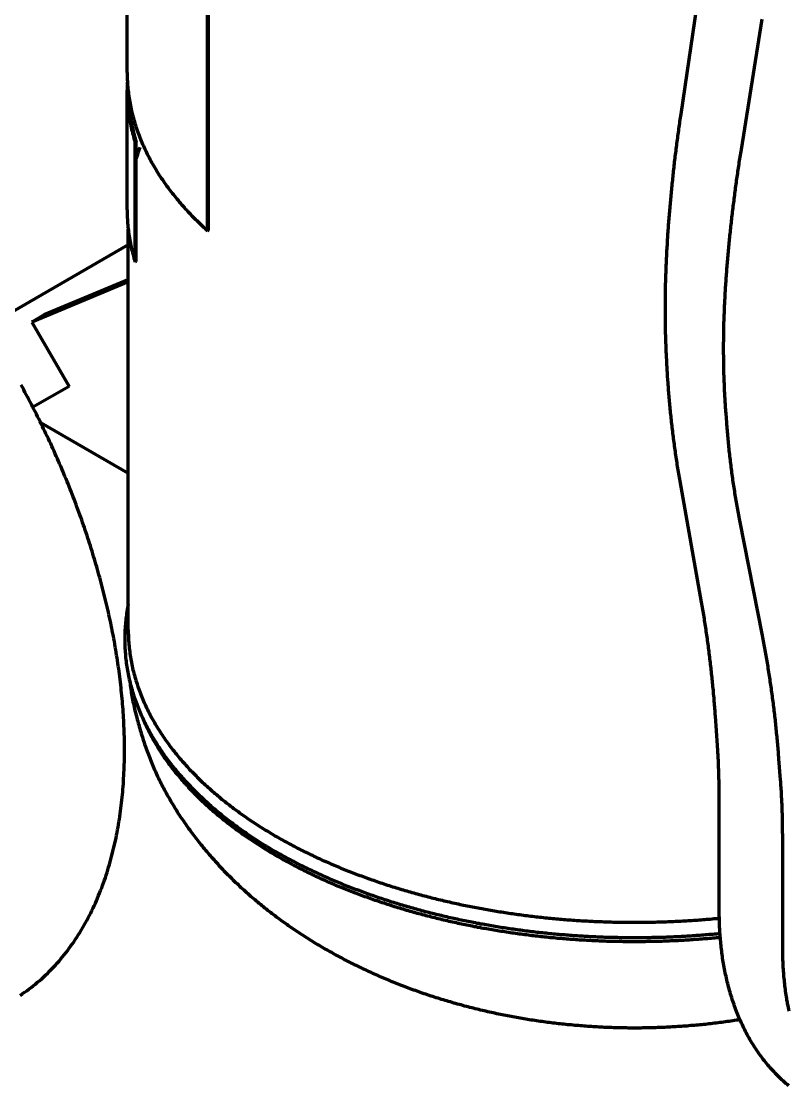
# Model space of a CAD drawing. Header units: millimetres. Extents: x 0 to 2208, y 0 to 420.
# Drawn here: x 179.61 to 190.08, y 50.94 to 65.46 of the extents above; entities that cross this region are included whole.
import ezdxf

# ---------------------------------------------------------------- set-up
doc = ezdxf.new("R2010")
doc.units = ezdxf.units.MM
doc.layers.add('01-VISIBLE', color=7, linetype='CONTINUOUS', lineweight=70)

msp = doc.modelspace()

# ---------------------------------------------------------------- linework, layer by layer
at = {"layer": '01-VISIBLE'}
for p, q in [((181.053, 64.767), (181.053, 73.357)), ((182.152, 62.605), (182.152, 68.829)), ((182.165, 62.61), (182.165, 68.821)), ((188.613, 64.198), (188.89, 66.081)), ((189.436, 63.713), (189.72, 65.492)), ((181.053, 62.889), (181.053, 64.522)), ((181.177, 63.818), (181.162, 63.816)), ((181.162, 62.183), (181.162, 63.816)), ((181.177, 62.185), (181.177, 63.818)), ((181.068, 57.162), (181.068, 62.626)), ((182.165, 62.61), (182.152, 62.605)), ((188.43, 62.485), (188.43, 62.487)), ((181.068, 62.414), (179.133, 61.297)), ((181.177, 62.185), (181.162, 62.183)), ((181.068, 61.909), (179.753, 61.36)), ((181.068, 61.936), (179.921, 61.457)), ((189.227, 61.913), (189.227, 61.914)), ((179.921, 61.457), (179.753, 61.36)), ((179.753, 61.36), (180.26, 60.481)), ((188.437, 60.528), (188.43, 60.624)), ((180.26, 60.481), (179.768, 60.197)), ((179.872, 59.991), (181.068, 59.3)), ((189.237, 59.984), (189.227, 60.116)), ((188.893, 57.539), (188.6, 59.19)), ((189.724, 57.083), (189.416, 58.652)), ((189.11, 55.584), (189.082, 55.983)), ((189.971, 55.113), (189.949, 55.4)), ((189.135, 53.329), (189.135, 54.855)), ((190.001, 52.829), (190.001, 54.318))]:
    msp.add_line(p, q, dxfattribs=at)
for points in [[(181.053, 64.767), (181.053, 64.742), (181.054, 64.716), (181.055, 64.691), (181.056, 64.666), (181.057, 64.641), (181.058, 64.615), (181.06, 64.59), (181.062, 64.565), (181.064, 64.54), (181.067, 64.515), (181.07, 64.49), (181.073, 64.465), (181.077, 64.44), (181.08, 64.415), (181.084, 64.39), (181.088, 64.365), (181.093, 64.34), (181.098, 64.315), (181.103, 64.291), (181.108, 64.266), (181.113, 64.241), (181.119, 64.217), (181.125, 64.192), (181.131, 64.168), (181.138, 64.143), (181.145, 64.119), (181.152, 64.095), (181.159, 64.071), (181.167, 64.047), (181.174, 64.023), (181.182, 63.999), (181.19, 63.975), (181.199, 63.951), (181.208, 63.927), (181.217, 63.904), (181.226, 63.88), (181.235, 63.857), (181.245, 63.833), (181.254, 63.81), (181.264, 63.787), (181.275, 63.764), (181.285, 63.741), (181.296, 63.718), (181.307, 63.695), (181.318, 63.673), (181.329, 63.65), (181.34, 63.628), (181.352, 63.605), (181.364, 63.583), (181.376, 63.561), (181.388, 63.539), (181.4, 63.517), (181.413, 63.495), (181.426, 63.473), (181.439, 63.451), (181.452, 63.43), (181.465, 63.408), (181.479, 63.387), (181.492, 63.366), (181.506, 63.345), (181.52, 63.324), (181.534, 63.303), (181.548, 63.282), (181.563, 63.261), (181.578, 63.241), (181.592, 63.22), (181.607, 63.2), (181.622, 63.179), (181.637, 63.159), (181.653, 63.139), (181.668, 63.119), (181.684, 63.1), (181.7, 63.08), (181.716, 63.06), (181.732, 63.041), (181.748, 63.021), (181.764, 63.002), (181.781, 62.983), (181.797, 62.964), (181.814, 62.945), (181.831, 62.926), (181.847, 62.907), (181.865, 62.889), (181.882, 62.87), (181.899, 62.852), (181.916, 62.834), (181.934, 62.815), (181.951, 62.797), (181.969, 62.779), (181.987, 62.761), (182.005, 62.744), (182.023, 62.726), (182.041, 62.709), (182.059, 62.691), (182.078, 62.674), (182.096, 62.656), (182.115, 62.639), (182.133, 62.622), (182.152, 62.605)], [(181.057, 64.644), (181.056, 64.624), (181.055, 64.604), (181.054, 64.583), (181.054, 64.563), (181.053, 64.542), (181.053, 64.522)], [(181.053, 64.522), (181.053, 64.496), (181.054, 64.471), (181.055, 64.445), (181.056, 64.42), (181.057, 64.394), (181.058, 64.368), (181.06, 64.343), (181.062, 64.317), (181.065, 64.292), (181.067, 64.266), (181.07, 64.241), (181.074, 64.216), (181.077, 64.19), (181.081, 64.165), (181.085, 64.14), (181.089, 64.115), (181.094, 64.089), (181.099, 64.064), (181.104, 64.039), (181.109, 64.014), (181.115, 63.989), (181.121, 63.964), (181.127, 63.939), (181.134, 63.915), (181.14, 63.89), (181.147, 63.865), (181.154, 63.841), (181.162, 63.816)], [(181.068, 64.503), (181.069, 64.477), (181.069, 64.452), (181.07, 64.426), (181.072, 64.4), (181.073, 64.374), (181.075, 64.349), (181.077, 64.323), (181.079, 64.297), (181.082, 64.272), (181.085, 64.246), (181.088, 64.22), (181.092, 64.195), (181.095, 64.169), (181.099, 64.144), (181.104, 64.118), (181.108, 64.093), (181.113, 64.068), (181.118, 64.042), (181.124, 64.017), (181.129, 63.992), (181.135, 63.967), (181.142, 63.942), (181.148, 63.917), (181.155, 63.892), (181.162, 63.867), (181.169, 63.843), (181.177, 63.818)], [(188.43, 62.487), (188.432, 62.512), (188.434, 62.538), (188.435, 62.563), (188.437, 62.588), (188.439, 62.613), (188.441, 62.639), (188.442, 62.664), (188.444, 62.689), (188.446, 62.714), (188.448, 62.74), (188.45, 62.765), (188.452, 62.79), (188.454, 62.815), (188.456, 62.841), (188.458, 62.866), (188.46, 62.891), (188.463, 62.916), (188.465, 62.941), (188.467, 62.967), (188.469, 62.992), (188.472, 63.017), (188.474, 63.042), (188.476, 63.067), (188.479, 63.093), (188.481, 63.118), (188.483, 63.143), (188.486, 63.168), (188.488, 63.193), (188.491, 63.219), (188.493, 63.244), (188.496, 63.269), (188.499, 63.294), (188.501, 63.319), (188.504, 63.345), (188.507, 63.37), (188.509, 63.395), (188.512, 63.42), (188.515, 63.445), (188.518, 63.47), (188.521, 63.495), (188.524, 63.521), (188.526, 63.546), (188.529, 63.571), (188.532, 63.596), (188.535, 63.621), (188.538, 63.646), (188.541, 63.671), (188.545, 63.696), (188.548, 63.722), (188.551, 63.747), (188.554, 63.772), (188.557, 63.797), (188.561, 63.822), (188.564, 63.847), (188.567, 63.872), (188.57, 63.897), (188.574, 63.922), (188.577, 63.947), (188.581, 63.973), (188.584, 63.998), (188.588, 64.023), (188.591, 64.048), (188.595, 64.073), (188.598, 64.098), (188.602, 64.123), (188.605, 64.148), (188.609, 64.173), (188.613, 64.198)], [(181.228, 63.743), (181.219, 63.718), (181.21, 63.693), (181.201, 63.668), (181.193, 63.643), (181.185, 63.618), (181.177, 63.593)], [(189.227, 61.914), (189.229, 61.939), (189.231, 61.965), (189.232, 61.99), (189.234, 62.015), (189.236, 62.04), (189.238, 62.065), (189.24, 62.09), (189.242, 62.115), (189.244, 62.14), (189.246, 62.165), (189.248, 62.19), (189.25, 62.215), (189.253, 62.24), (189.255, 62.265), (189.257, 62.29), (189.259, 62.315), (189.262, 62.341), (189.264, 62.366), (189.266, 62.391), (189.269, 62.416), (189.271, 62.441), (189.274, 62.466), (189.276, 62.491), (189.279, 62.516), (189.281, 62.541), (189.284, 62.566), (189.286, 62.591), (189.289, 62.616), (189.292, 62.641), (189.294, 62.666), (189.297, 62.691), (189.3, 62.716), (189.303, 62.741), (189.306, 62.766), (189.308, 62.791), (189.311, 62.816), (189.314, 62.841), (189.317, 62.866), (189.32, 62.891), (189.323, 62.916), (189.326, 62.941), (189.329, 62.966), (189.332, 62.991), (189.336, 63.016), (189.339, 63.041), (189.342, 63.065), (189.345, 63.09), (189.348, 63.115), (189.352, 63.14), (189.355, 63.165), (189.358, 63.19), (189.362, 63.215), (189.365, 63.24), (189.369, 63.265), (189.372, 63.29), (189.376, 63.315), (189.379, 63.34), (189.383, 63.365), (189.386, 63.389), (189.39, 63.414), (189.394, 63.439), (189.397, 63.464), (189.401, 63.489), (189.405, 63.514), (189.408, 63.539), (189.412, 63.564), (189.416, 63.588), (189.42, 63.613), (189.424, 63.638), (189.428, 63.663), (189.432, 63.688), (189.436, 63.713)], [(181.053, 62.889), (181.053, 62.863), (181.054, 62.838), (181.055, 62.812), (181.056, 62.787), (181.057, 62.761), (181.058, 62.735), (181.06, 62.71), (181.062, 62.684), (181.065, 62.659), (181.067, 62.633), (181.07, 62.608), (181.074, 62.583), (181.077, 62.557), (181.081, 62.532), (181.085, 62.507), (181.089, 62.482), (181.094, 62.456), (181.099, 62.431), (181.104, 62.406), (181.109, 62.381), (181.115, 62.356), (181.121, 62.331), (181.127, 62.307), (181.134, 62.282), (181.14, 62.257), (181.147, 62.232), (181.154, 62.208), (181.162, 62.183)], [(188.43, 60.624), (188.429, 60.649), (188.427, 60.674), (188.425, 60.699), (188.424, 60.725), (188.422, 60.75), (188.421, 60.775), (188.419, 60.8), (188.418, 60.825), (188.417, 60.85), (188.415, 60.875), (188.414, 60.901), (188.413, 60.926), (188.412, 60.951), (188.411, 60.976), (188.41, 61.001), (188.409, 61.026), (188.408, 61.051), (188.407, 61.077), (188.406, 61.102), (188.405, 61.127), (188.405, 61.152), (188.404, 61.177), (188.403, 61.202), (188.403, 61.228), (188.402, 61.253), (188.402, 61.278), (188.401, 61.303), (188.401, 61.328), (188.401, 61.353), (188.4, 61.379), (188.4, 61.404), (188.4, 61.429), (188.4, 61.454), (188.399, 61.479), (188.399, 61.504), (188.399, 61.53), (188.399, 61.555), (188.399, 61.58), (188.399, 61.605), (188.4, 61.63), (188.4, 61.655), (188.4, 61.681), (188.4, 61.706), (188.401, 61.731), (188.401, 61.756), (188.401, 61.781), (188.402, 61.806), (188.402, 61.832), (188.403, 61.857), (188.403, 61.882), (188.404, 61.907), (188.405, 61.932), (188.405, 61.957), (188.406, 61.983), (188.407, 62.008), (188.408, 62.033), (188.409, 62.058), (188.41, 62.083), (188.411, 62.108), (188.412, 62.134), (188.413, 62.159), (188.414, 62.184), (188.415, 62.209), (188.416, 62.234), (188.417, 62.259), (188.419, 62.284), (188.42, 62.31), (188.421, 62.335), (188.423, 62.36), (188.424, 62.385), (188.426, 62.41), (188.427, 62.435), (188.429, 62.46), (188.43, 62.485)], [(189.227, 60.116), (189.225, 60.141), (189.223, 60.166), (189.222, 60.191), (189.22, 60.217), (189.218, 60.242), (189.217, 60.267), (189.215, 60.292), (189.214, 60.318), (189.212, 60.343), (189.211, 60.368), (189.209, 60.394), (189.208, 60.419), (189.207, 60.444), (189.206, 60.47), (189.205, 60.495), (189.204, 60.52), (189.203, 60.545), (189.202, 60.571), (189.201, 60.596), (189.2, 60.621), (189.199, 60.647), (189.199, 60.672), (189.198, 60.697), (189.197, 60.723), (189.197, 60.748), (189.196, 60.773), (189.196, 60.799), (189.195, 60.824), (189.195, 60.849), (189.195, 60.875), (189.195, 60.9), (189.194, 60.925), (189.194, 60.951), (189.194, 60.976), (189.194, 61.001), (189.194, 61.027), (189.194, 61.052), (189.194, 61.077), (189.195, 61.103), (189.195, 61.128), (189.195, 61.153), (189.196, 61.179), (189.196, 61.204), (189.196, 61.229), (189.197, 61.255), (189.197, 61.28), (189.198, 61.305), (189.199, 61.331), (189.199, 61.356), (189.2, 61.381), (189.201, 61.407), (189.202, 61.432), (189.203, 61.457), (189.204, 61.483), (189.205, 61.508), (189.206, 61.533), (189.207, 61.559), (189.208, 61.584), (189.209, 61.609), (189.21, 61.634), (189.211, 61.66), (189.213, 61.685), (189.214, 61.71), (189.216, 61.736), (189.217, 61.761), (189.219, 61.786), (189.22, 61.812), (189.222, 61.837), (189.223, 61.862), (189.225, 61.887), (189.227, 61.913)], [(179.592, 52.173), (179.623, 52.194), (179.653, 52.215), (179.684, 52.237), (179.714, 52.259), (179.744, 52.282), (179.773, 52.305), (179.802, 52.328), (179.831, 52.352), (179.86, 52.377), (179.888, 52.401), (179.915, 52.427), (179.943, 52.452), (179.97, 52.478), (179.996, 52.504), (180.023, 52.531), (180.048, 52.558), (180.074, 52.586), (180.099, 52.613), (180.124, 52.641), (180.148, 52.67), (180.172, 52.699), (180.196, 52.728), (180.219, 52.757), (180.242, 52.787), (180.264, 52.817), (180.286, 52.847), (180.308, 52.877), (180.329, 52.908), (180.35, 52.939), (180.371, 52.97), (180.391, 53.002), (180.411, 53.034), (180.43, 53.066), (180.449, 53.098), (180.468, 53.13), (180.486, 53.163), (180.504, 53.196), (180.522, 53.229), (180.539, 53.262), (180.556, 53.295), (180.573, 53.329), (180.589, 53.363), (180.604, 53.397), (180.62, 53.431), (180.635, 53.465), (180.65, 53.499), (180.664, 53.534), (180.678, 53.569), (180.692, 53.603), (180.706, 53.638), (180.719, 53.673), (180.731, 53.709), (180.744, 53.744), (180.756, 53.779), (180.768, 53.815), (180.779, 53.85), (180.791, 53.886), (180.801, 53.922), (180.812, 53.958), (180.822, 53.994), (180.832, 54.03), (180.842, 54.066), (180.851, 54.102), (180.86, 54.139), (180.869, 54.175), (180.878, 54.211), (180.886, 54.248), (180.894, 54.284), (180.902, 54.321), (180.909, 54.358), (180.916, 54.395), (180.923, 54.431), (180.93, 54.468), (180.936, 54.505), (180.942, 54.542), (180.948, 54.579), (180.954, 54.616), (180.959, 54.653), (180.964, 54.69), (180.969, 54.727), (180.973, 54.764), (180.978, 54.801), (180.982, 54.839), (180.986, 54.876), (180.989, 54.913), (180.993, 54.95), (180.996, 54.988), (180.999, 55.025), (181.002, 55.062), (181.004, 55.1), (181.006, 55.137), (181.008, 55.174), (181.01, 55.212), (181.012, 55.249), (181.013, 55.287), (181.015, 55.324), (181.016, 55.361), (181.016, 55.399), (181.017, 55.436), (181.017, 55.474), (181.018, 55.511), (181.018, 55.549), (181.017, 55.586), (181.017, 55.623), (181.016, 55.661), (181.016, 55.698), (181.015, 55.736), (181.013, 55.773), (181.012, 55.811), (181.01, 55.848), (181.009, 55.885), (181.007, 55.923), (181.005, 55.96), (181.003, 55.997), (181, 56.035), (180.997, 56.072), (180.995, 56.109), (180.992, 56.147), (180.989, 56.184), (180.985, 56.221), (180.982, 56.259), (180.978, 56.296), (180.974, 56.333), (180.97, 56.37), (180.966, 56.407), (180.962, 56.445), (180.957, 56.482), (180.953, 56.519), (180.948, 56.556), (180.943, 56.593), (180.938, 56.63), (180.933, 56.667), (180.927, 56.704), (180.922, 56.741), (180.916, 56.778), (180.91, 56.815), (180.904, 56.852), (180.898, 56.889), (180.892, 56.926), (180.885, 56.963), (180.879, 57), (180.872, 57.037), (180.865, 57.073), (180.858, 57.11), (180.851, 57.147), (180.844, 57.184), (180.836, 57.22), (180.829, 57.257), (180.821, 57.294), (180.813, 57.33), (180.805, 57.367), (180.797, 57.403), (180.789, 57.44), (180.78, 57.476), (180.772, 57.513), (180.763, 57.549), (180.754, 57.585), (180.745, 57.622), (180.736, 57.658), (180.727, 57.694), (180.718, 57.731), (180.708, 57.767), (180.699, 57.803), (180.689, 57.839), (180.679, 57.875), (180.669, 57.911), (180.659, 57.947), (180.649, 57.983), (180.639, 58.019), (180.628, 58.055), (180.618, 58.091), (180.607, 58.127), (180.596, 58.163), (180.585, 58.199), (180.574, 58.235), (180.563, 58.27), (180.552, 58.306), (180.54, 58.342), (180.529, 58.377), (180.517, 58.413), (180.506, 58.448), (180.494, 58.484), (180.482, 58.519), (180.47, 58.555), (180.457, 58.59), (180.445, 58.626), (180.433, 58.661), (180.42, 58.696), (180.408, 58.731), (180.395, 58.766), (180.382, 58.802), (180.369, 58.837), (180.356, 58.872), (180.343, 58.907), (180.329, 58.942), (180.316, 58.977), (180.302, 59.012), (180.289, 59.047), (180.275, 59.081), (180.261, 59.116), (180.247, 59.151), (180.233, 59.186), (180.219, 59.22), (180.205, 59.255), (180.19, 59.289), (180.176, 59.324), (180.161, 59.358), (180.147, 59.393), (180.132, 59.427), (180.117, 59.461), (180.102, 59.496), (180.087, 59.53), (180.072, 59.564), (180.056, 59.598), (180.041, 59.633), (180.026, 59.667), (180.01, 59.701), (179.994, 59.735), (179.978, 59.768), (179.962, 59.802), (179.946, 59.836), (179.93, 59.87), (179.914, 59.904), (179.898, 59.937), (179.881, 59.971), (179.865, 60.005), (179.848, 60.038), (179.832, 60.072), (179.815, 60.105), (179.798, 60.139), (179.781, 60.172), (179.764, 60.205), (179.747, 60.238), (179.73, 60.272), (179.712, 60.305), (179.695, 60.338), (179.677, 60.371), (179.659, 60.404), (179.642, 60.437), (179.624, 60.47), (179.606, 60.503)], [(188.6, 59.19), (188.595, 59.215), (188.591, 59.24), (188.587, 59.265), (188.583, 59.29), (188.578, 59.315), (188.574, 59.34), (188.57, 59.366), (188.566, 59.391), (188.562, 59.416), (188.558, 59.441), (188.554, 59.466), (188.55, 59.491), (188.547, 59.516), (188.543, 59.542), (188.539, 59.567), (188.536, 59.592), (188.532, 59.617), (188.528, 59.642), (188.525, 59.668), (188.522, 59.693), (188.518, 59.718), (188.515, 59.743), (188.512, 59.769), (188.508, 59.794), (188.505, 59.819), (188.502, 59.844), (188.499, 59.87), (188.496, 59.895), (188.493, 59.92), (188.49, 59.945), (188.487, 59.971), (188.485, 59.996), (188.482, 60.021), (188.479, 60.047), (188.477, 60.072), (188.474, 60.097), (188.471, 60.123), (188.469, 60.148), (188.466, 60.173), (188.464, 60.199), (188.462, 60.224), (188.459, 60.249), (188.457, 60.275), (188.455, 60.3), (188.453, 60.325), (188.451, 60.351), (188.448, 60.376), (188.446, 60.401), (188.444, 60.427), (188.443, 60.452), (188.441, 60.478), (188.439, 60.503), (188.437, 60.528)], [(189.416, 58.652), (189.411, 58.677), (189.406, 58.702), (189.401, 58.727), (189.397, 58.752), (189.392, 58.777), (189.387, 58.802), (189.383, 58.827), (189.378, 58.852), (189.374, 58.877), (189.37, 58.902), (189.366, 58.927), (189.361, 58.952), (189.357, 58.977), (189.353, 59.002), (189.349, 59.027), (189.345, 59.052), (189.341, 59.077), (189.337, 59.102), (189.333, 59.127), (189.33, 59.152), (189.326, 59.177), (189.322, 59.203), (189.319, 59.228), (189.315, 59.253), (189.312, 59.278), (189.308, 59.303), (189.305, 59.328), (189.302, 59.353), (189.299, 59.379), (189.295, 59.404), (189.292, 59.429), (189.289, 59.454), (189.286, 59.479), (189.283, 59.505), (189.28, 59.53), (189.277, 59.555), (189.275, 59.58), (189.272, 59.605), (189.269, 59.631), (189.267, 59.656), (189.264, 59.681), (189.261, 59.706), (189.259, 59.732), (189.257, 59.757), (189.254, 59.782), (189.252, 59.807), (189.25, 59.833), (189.247, 59.858), (189.245, 59.883), (189.243, 59.909), (189.241, 59.934), (189.239, 59.959), (189.237, 59.984)], [(189.082, 55.983), (189.08, 56.008), (189.079, 56.033), (189.077, 56.059), (189.075, 56.084), (189.073, 56.109), (189.071, 56.134), (189.069, 56.16), (189.067, 56.185), (189.065, 56.21), (189.063, 56.235), (189.06, 56.26), (189.058, 56.286), (189.056, 56.311), (189.054, 56.336), (189.051, 56.361), (189.049, 56.386), (189.047, 56.412), (189.044, 56.437), (189.042, 56.462), (189.039, 56.487), (189.036, 56.512), (189.034, 56.537), (189.031, 56.563), (189.028, 56.588), (189.026, 56.613), (189.023, 56.638), (189.02, 56.663), (189.017, 56.688), (189.014, 56.713), (189.011, 56.739), (189.008, 56.764), (189.005, 56.789), (189.002, 56.814), (188.999, 56.839), (188.996, 56.864), (188.993, 56.889), (188.989, 56.914), (188.986, 56.939), (188.983, 56.964), (188.979, 56.99), (188.976, 57.015), (188.972, 57.04), (188.969, 57.065), (188.965, 57.09), (188.962, 57.115), (188.958, 57.14), (188.954, 57.165), (188.95, 57.19), (188.947, 57.215), (188.943, 57.24), (188.939, 57.265), (188.935, 57.29), (188.931, 57.315), (188.927, 57.34), (188.923, 57.365), (188.919, 57.39), (188.915, 57.415), (188.91, 57.44), (188.906, 57.465), (188.902, 57.49), (188.897, 57.514), (188.893, 57.539)], [(181.068, 57.511), (181.063, 57.486), (181.059, 57.461), (181.054, 57.436), (181.05, 57.411), (181.046, 57.385), (181.043, 57.36), (181.04, 57.335), (181.036, 57.31), (181.034, 57.285), (181.031, 57.259), (181.029, 57.234), (181.027, 57.209), (181.025, 57.183), (181.024, 57.158), (181.022, 57.133), (181.022, 57.107), (181.021, 57.082), (181.02, 57.056), (181.02, 57.031)], [(181.068, 57.162), (181.068, 57.137), (181.069, 57.111), (181.07, 57.086), (181.07, 57.061), (181.072, 57.036), (181.073, 57.011), (181.075, 56.986), (181.077, 56.961), (181.079, 56.936), (181.082, 56.911), (181.085, 56.886), (181.088, 56.861), (181.091, 56.837), (181.095, 56.812), (181.099, 56.787), (181.103, 56.762), (181.107, 56.738), (181.112, 56.713), (181.117, 56.688), (181.122, 56.664), (181.128, 56.639), (181.133, 56.615), (181.139, 56.591), (181.146, 56.566), (181.152, 56.542), (181.159, 56.518), (181.166, 56.494), (181.173, 56.47), (181.18, 56.446), (181.188, 56.422), (181.196, 56.398), (181.204, 56.374), (181.213, 56.351), (181.221, 56.327), (181.23, 56.304), (181.239, 56.28), (181.248, 56.257), (181.258, 56.234), (181.267, 56.211), (181.277, 56.188), (181.287, 56.165), (181.298, 56.142), (181.308, 56.119), (181.319, 56.096), (181.33, 56.074), (181.341, 56.051), (181.353, 56.029), (181.364, 56.007), (181.376, 55.984), (181.388, 55.962), (181.4, 55.94), (181.412, 55.919), (181.425, 55.897), (181.437, 55.875), (181.45, 55.854), (181.463, 55.832), (181.476, 55.811), (181.49, 55.79), (181.503, 55.768), (181.517, 55.747), (181.531, 55.726), (181.545, 55.706), (181.559, 55.685), (181.573, 55.664), (181.588, 55.644), (181.602, 55.623), (181.617, 55.603), (181.632, 55.583), (181.647, 55.563), (181.662, 55.543), (181.678, 55.523), (181.693, 55.504), (181.709, 55.484), (181.725, 55.464), (181.74, 55.445), (181.756, 55.426), (181.773, 55.406), (181.789, 55.387), (181.805, 55.368), (181.822, 55.35), (181.839, 55.331), (181.855, 55.312), (181.872, 55.294), (181.889, 55.275), (181.906, 55.257), (181.924, 55.239), (181.941, 55.221), (181.958, 55.203), (181.976, 55.185), (181.994, 55.167), (182.011, 55.149), (182.029, 55.132), (182.047, 55.114), (182.065, 55.097), (182.084, 55.079), (182.102, 55.062), (182.12, 55.045), (182.139, 55.028), (182.157, 55.011), (182.176, 54.995), (182.195, 54.978), (182.214, 54.961), (182.233, 54.945), (182.252, 54.929), (182.271, 54.912), (182.29, 54.896), (182.309, 54.88), (182.329, 54.864), (182.348, 54.848), (182.367, 54.833), (182.387, 54.817), (182.407, 54.801), (182.426, 54.786), (182.446, 54.771), (182.466, 54.755), (182.486, 54.74), (182.506, 54.725), (182.526, 54.71), (182.547, 54.695), (182.567, 54.68), (182.587, 54.666), (182.607, 54.651), (182.628, 54.636), (182.648, 54.622), (182.669, 54.608), (182.69, 54.593), (182.71, 54.579), (182.731, 54.565), (182.752, 54.551), (182.773, 54.537), (182.794, 54.524), (182.815, 54.51), (182.836, 54.496), (182.857, 54.483), (182.878, 54.469), (182.899, 54.456), (182.921, 54.443), (182.942, 54.429), (182.963, 54.416), (182.985, 54.403), (183.006, 54.39), (183.028, 54.378), (183.05, 54.365), (183.071, 54.352), (183.093, 54.34)], [(189.949, 55.4), (189.947, 55.425), (189.945, 55.451), (189.943, 55.476), (189.941, 55.501), (189.939, 55.526), (189.937, 55.552), (189.935, 55.577), (189.933, 55.602), (189.93, 55.627), (189.928, 55.653), (189.926, 55.678), (189.923, 55.703), (189.921, 55.728), (189.918, 55.754), (189.916, 55.779), (189.913, 55.804), (189.911, 55.829), (189.908, 55.855), (189.905, 55.88), (189.903, 55.905), (189.9, 55.93), (189.897, 55.955), (189.894, 55.981), (189.891, 56.006), (189.888, 56.031), (189.885, 56.056), (189.882, 56.081), (189.879, 56.106), (189.876, 56.132), (189.873, 56.157), (189.87, 56.182), (189.866, 56.207), (189.863, 56.232), (189.86, 56.257), (189.856, 56.282), (189.853, 56.308), (189.849, 56.333), (189.846, 56.358), (189.842, 56.383), (189.839, 56.408), (189.835, 56.433), (189.831, 56.458), (189.828, 56.483), (189.824, 56.508), (189.82, 56.533), (189.816, 56.558), (189.812, 56.584), (189.808, 56.609), (189.804, 56.634), (189.8, 56.659), (189.796, 56.684), (189.792, 56.709), (189.788, 56.734), (189.784, 56.759), (189.779, 56.784), (189.775, 56.809), (189.77, 56.834), (189.766, 56.859), (189.762, 56.884), (189.757, 56.909), (189.752, 56.933), (189.748, 56.958), (189.743, 56.983), (189.738, 57.008), (189.734, 57.033), (189.729, 57.058), (189.724, 57.083)], [(181.02, 57.031), (181.02, 57.006), (181.021, 56.981), (181.021, 56.956), (181.022, 56.931), (181.024, 56.906), (181.025, 56.881), (181.027, 56.856), (181.029, 56.831), (181.031, 56.806), (181.033, 56.781), (181.036, 56.756), (181.039, 56.731), (181.042, 56.707), (181.046, 56.682), (181.049, 56.657), (181.053, 56.632), (181.058, 56.608), (181.062, 56.583), (181.067, 56.558), (181.072, 56.534), (181.077, 56.509), (181.083, 56.485), (181.088, 56.461), (181.094, 56.436), (181.1, 56.412), (181.107, 56.388), (181.114, 56.364), (181.12, 56.34), (181.128, 56.316), (181.135, 56.292), (181.142, 56.268), (181.15, 56.244), (181.158, 56.221), (181.167, 56.197), (181.175, 56.173), (181.184, 56.15), (181.193, 56.126), (181.202, 56.103), (181.211, 56.08), (181.221, 56.057), (181.23, 56.034), (181.24, 56.011), (181.251, 55.988), (181.261, 55.965), (181.271, 55.942), (181.282, 55.92), (181.293, 55.897), (181.304, 55.875), (181.316, 55.853), (181.327, 55.83), (181.339, 55.808), (181.351, 55.786), (181.363, 55.764), (181.375, 55.742), (181.387, 55.721), (181.4, 55.699), (181.413, 55.678), (181.426, 55.656), (181.439, 55.635), (181.452, 55.614), (181.465, 55.592), (181.479, 55.571), (181.493, 55.551), (181.507, 55.53), (181.521, 55.509), (181.535, 55.488), (181.549, 55.468), (181.564, 55.448), (181.579, 55.427), (181.593, 55.407), (181.608, 55.387), (181.623, 55.367), (181.639, 55.347), (181.654, 55.327), (181.669, 55.308), (181.685, 55.288), (181.701, 55.269), (181.717, 55.249), (181.733, 55.23), (181.749, 55.211), (181.765, 55.192), (181.782, 55.173), (181.798, 55.154), (181.815, 55.136), (181.831, 55.117), (181.848, 55.098), (181.865, 55.08), (181.882, 55.062), (181.9, 55.044), (181.917, 55.026), (181.934, 55.008), (181.952, 54.99), (181.969, 54.972), (181.987, 54.954), (182.005, 54.937), (182.023, 54.919), (182.041, 54.902), (182.059, 54.885), (182.077, 54.867), (182.096, 54.85), (182.114, 54.833), (182.132, 54.817), (182.151, 54.8), (182.17, 54.783), (182.189, 54.767), (182.207, 54.75), (182.226, 54.734), (182.245, 54.718), (182.264, 54.701), (182.284, 54.685), (182.303, 54.669), (182.322, 54.653), (182.342, 54.638), (182.361, 54.622), (182.381, 54.606), (182.4, 54.591), (182.42, 54.576), (182.44, 54.56), (182.46, 54.545), (182.48, 54.53), (182.5, 54.515), (182.52, 54.5), (182.54, 54.485), (182.56, 54.47), (182.581, 54.456), (182.601, 54.441), (182.621, 54.427), (182.642, 54.412), (182.662, 54.398), (182.683, 54.384), (182.704, 54.37), (182.724, 54.356), (182.745, 54.342), (182.766, 54.328), (182.787, 54.314), (182.808, 54.301), (182.829, 54.287), (182.85, 54.273), (182.871, 54.26), (182.892, 54.247), (182.914, 54.234), (182.935, 54.22), (182.956, 54.207), (182.978, 54.194), (182.999, 54.181), (183.021, 54.169), (183.042, 54.156), (183.064, 54.143), (183.086, 54.131)], [(181.09, 56.453), (181.093, 56.428), (181.096, 56.403), (181.099, 56.378), (181.103, 56.353), (181.107, 56.328), (181.11, 56.304), (181.115, 56.279), (181.119, 56.254), (181.123, 56.23), (181.128, 56.205), (181.133, 56.18), (181.138, 56.156), (181.143, 56.131), (181.149, 56.107), (181.154, 56.083), (181.16, 56.058), (181.166, 56.034), (181.172, 56.01), (181.179, 55.985), (181.185, 55.961), (181.191, 55.937), (181.198, 55.913), (181.205, 55.888), (181.211, 55.864), (181.218, 55.84), (181.225, 55.816), (181.232, 55.792), (181.239, 55.768), (181.246, 55.744), (181.254, 55.72), (181.261, 55.696), (181.269, 55.672), (181.277, 55.648), (181.284, 55.625), (181.292, 55.601), (181.301, 55.577), (181.309, 55.554), (181.317, 55.53), (181.326, 55.506), (181.334, 55.483), (181.343, 55.459), (181.352, 55.436), (181.361, 55.413), (181.37, 55.389), (181.38, 55.366), (181.389, 55.343), (181.399, 55.32), (181.409, 55.297), (181.419, 55.274), (181.429, 55.251), (181.439, 55.228), (181.449, 55.205), (181.46, 55.182), (181.47, 55.16), (181.481, 55.137), (181.492, 55.114), (181.503, 55.092), (181.514, 55.07), (181.526, 55.047), (181.537, 55.025), (181.549, 55.003), (181.56, 54.981), (181.572, 54.959), (181.584, 54.937), (181.596, 54.915), (181.609, 54.893), (181.621, 54.871), (181.634, 54.849), (181.646, 54.828), (181.659, 54.806), (181.672, 54.785), (181.685, 54.763), (181.698, 54.742), (181.711, 54.721), (181.725, 54.699), (181.738, 54.678), (181.752, 54.657), (181.765, 54.636), (181.779, 54.615), (181.793, 54.594), (181.807, 54.574), (181.821, 54.553), (181.835, 54.532), (181.85, 54.512), (181.864, 54.491), (181.879, 54.471), (181.893, 54.45), (181.908, 54.43), (181.923, 54.41), (181.938, 54.39), (181.953, 54.37), (181.968, 54.35), (181.983, 54.33), (181.998, 54.31), (182.014, 54.29), (182.029, 54.271), (182.045, 54.251), (182.06, 54.231), (182.076, 54.212), (182.092, 54.192), (182.108, 54.173), (182.124, 54.154), (182.14, 54.135), (182.156, 54.116), (182.173, 54.097), (182.189, 54.078), (182.205, 54.059), (182.222, 54.04), (182.239, 54.021), (182.255, 54.003), (182.272, 53.984), (182.289, 53.966), (182.306, 53.947), (182.323, 53.929), (182.34, 53.911), (182.358, 53.892), (182.375, 53.874), (182.392, 53.856), (182.41, 53.838), (182.427, 53.82), (182.445, 53.803), (182.463, 53.785), (182.481, 53.767), (182.498, 53.75), (182.516, 53.732), (182.534, 53.715), (182.553, 53.698), (182.571, 53.68), (182.589, 53.663), (182.607, 53.646), (182.626, 53.629), (182.644, 53.612), (182.663, 53.596), (182.682, 53.579), (182.7, 53.562), (182.719, 53.546), (182.738, 53.529), (182.757, 53.513), (182.776, 53.496), (182.795, 53.48), (182.814, 53.464), (182.833, 53.448), (182.853, 53.432), (182.872, 53.416), (182.891, 53.4), (182.911, 53.384), (182.93, 53.368), (182.95, 53.353), (182.97, 53.337), (182.989, 53.322), (183.009, 53.307), (183.029, 53.291), (183.049, 53.276), (183.069, 53.261), (183.089, 53.246), (183.109, 53.231), (183.129, 53.216), (183.149, 53.201), (183.169, 53.186), (183.19, 53.172), (183.21, 53.157), (183.231, 53.143), (183.251, 53.128), (183.272, 53.114), (183.292, 53.1), (183.313, 53.085), (183.334, 53.071), (183.354, 53.057), (183.375, 53.043), (183.396, 53.029), (183.417, 53.016), (183.438, 53.002), (183.459, 52.988), (183.48, 52.975), (183.501, 52.961), (183.522, 52.948), (183.543, 52.934), (183.565, 52.921), (183.586, 52.908), (183.607, 52.895), (183.629, 52.882), (183.65, 52.869), (183.672, 52.856), (183.693, 52.843), (183.715, 52.83), (183.736, 52.818), (183.758, 52.805)], [(181.26, 55.967), (181.27, 55.944), (181.28, 55.921), (181.29, 55.898), (181.3, 55.875), (181.311, 55.853), (181.322, 55.83), (181.332, 55.808), (181.344, 55.785), (181.355, 55.763), (181.367, 55.741), (181.378, 55.719), (181.39, 55.697), (181.402, 55.675), (181.415, 55.653), (181.427, 55.631), (181.44, 55.61), (181.453, 55.588), (181.466, 55.567), (181.479, 55.545), (181.492, 55.524), (181.506, 55.503), (181.519, 55.482), (181.533, 55.461), (181.547, 55.441), (181.561, 55.42), (181.576, 55.399), (181.59, 55.379), (181.605, 55.359), (181.62, 55.339), (181.635, 55.318), (181.65, 55.298), (181.665, 55.279), (181.68, 55.259), (181.696, 55.239), (181.711, 55.22), (181.727, 55.2), (181.743, 55.181), (181.759, 55.162), (181.775, 55.142), (181.791, 55.123), (181.808, 55.104), (181.824, 55.086), (181.841, 55.067), (181.858, 55.048), (181.875, 55.03), (181.892, 55.011), (181.909, 54.993), (181.926, 54.975), (181.943, 54.957), (181.961, 54.939), (181.978, 54.921), (181.996, 54.903), (182.014, 54.886), (182.031, 54.868), (182.049, 54.851), (182.067, 54.834), (182.086, 54.816), (182.104, 54.799), (182.122, 54.782), (182.141, 54.765), (182.159, 54.748), (182.178, 54.732), (182.197, 54.715), (182.215, 54.699), (182.234, 54.682), (182.253, 54.666), (182.272, 54.65), (182.292, 54.634), (182.311, 54.618), (182.33, 54.602), (182.349, 54.586), (182.369, 54.57), (182.389, 54.554), (182.408, 54.539), (182.428, 54.524), (182.448, 54.508), (182.468, 54.493), (182.487, 54.478), (182.507, 54.463), (182.528, 54.448), (182.548, 54.433), (182.568, 54.418), (182.588, 54.404), (182.609, 54.389), (182.629, 54.374), (182.649, 54.36), (182.67, 54.346), (182.691, 54.332), (182.711, 54.317), (182.732, 54.303), (182.753, 54.289), (182.774, 54.276), (182.794, 54.262), (182.815, 54.248), (182.836, 54.235), (182.858, 54.221), (182.879, 54.208), (182.9, 54.194), (182.921, 54.181), (182.942, 54.168), (182.964, 54.155), (182.985, 54.142), (183.007, 54.129), (183.028, 54.116), (183.05, 54.104), (183.071, 54.091), (183.093, 54.078)], [(189.135, 54.855), (189.135, 54.88), (189.134, 54.906), (189.134, 54.931), (189.134, 54.956), (189.134, 54.981), (189.134, 55.006), (189.133, 55.031), (189.133, 55.056), (189.132, 55.082), (189.132, 55.107), (189.131, 55.132), (189.13, 55.157), (189.13, 55.182), (189.129, 55.207), (189.128, 55.232), (189.127, 55.257), (189.126, 55.283), (189.125, 55.308), (189.124, 55.333), (189.123, 55.358), (189.122, 55.383), (189.12, 55.408), (189.119, 55.433), (189.118, 55.458), (189.116, 55.483), (189.115, 55.508), (189.113, 55.534), (189.112, 55.559), (189.11, 55.584)], [(190.001, 54.318), (190.001, 54.344), (190.001, 54.369), (190, 54.395), (190, 54.421), (190, 54.446), (190, 54.472), (189.999, 54.498), (189.999, 54.523), (189.998, 54.549), (189.998, 54.575), (189.997, 54.6), (189.996, 54.626), (189.996, 54.652), (189.995, 54.677), (189.994, 54.703), (189.993, 54.729), (189.992, 54.754), (189.991, 54.78), (189.99, 54.806), (189.989, 54.831), (189.987, 54.857), (189.986, 54.883), (189.985, 54.908), (189.983, 54.934), (189.982, 54.96), (189.98, 54.985), (189.978, 55.011), (189.977, 55.037), (189.975, 55.062), (189.973, 55.088), (189.971, 55.113)], [(183.093, 54.34), (183.115, 54.327), (183.136, 54.315), (183.158, 54.302), (183.18, 54.29), (183.202, 54.278), (183.224, 54.266), (183.246, 54.254), (183.268, 54.242), (183.29, 54.23), (183.312, 54.218), (183.334, 54.207), (183.357, 54.195), (183.379, 54.184), (183.401, 54.172), (183.423, 54.161), (183.446, 54.15), (183.468, 54.138), (183.491, 54.127), (183.513, 54.116), (183.536, 54.105), (183.558, 54.094), (183.581, 54.084), (183.603, 54.073), (183.626, 54.062), (183.649, 54.052), (183.672, 54.041), (183.694, 54.031), (183.717, 54.02), (183.74, 54.01), (183.763, 54), (183.786, 53.99), (183.809, 53.98), (183.832, 53.97), (183.855, 53.96), (183.878, 53.95), (183.901, 53.94), (183.924, 53.93), (183.947, 53.921), (183.97, 53.911), (183.993, 53.902), (184.016, 53.892), (184.04, 53.883), (184.063, 53.874), (184.086, 53.864), (184.11, 53.855), (184.133, 53.846), (184.156, 53.837), (184.18, 53.828), (184.203, 53.819), (184.227, 53.811), (184.25, 53.802), (184.274, 53.793), (184.297, 53.785), (184.321, 53.776), (184.344, 53.768), (184.368, 53.759), (184.391, 53.751), (184.415, 53.743), (184.439, 53.734), (184.462, 53.726), (184.486, 53.718), (184.51, 53.71), (184.534, 53.702), (184.557, 53.694), (184.581, 53.687), (184.605, 53.679), (184.629, 53.671), (184.653, 53.664), (184.677, 53.656), (184.701, 53.649), (184.725, 53.641), (184.749, 53.634), (184.772, 53.627), (184.796, 53.619), (184.82, 53.612), (184.844, 53.605), (184.869, 53.598), (184.893, 53.591), (184.917, 53.584), (184.941, 53.577), (184.965, 53.571), (184.989, 53.564), (185.013, 53.557), (185.037, 53.551), (185.062, 53.544), (185.086, 53.538), (185.11, 53.531), (185.134, 53.525), (185.158, 53.519), (185.183, 53.512), (185.207, 53.506), (185.231, 53.5), (185.256, 53.494), (185.28, 53.488), (185.304, 53.482), (185.329, 53.476), (185.353, 53.47), (185.377, 53.465), (185.402, 53.459), (185.426, 53.453), (185.451, 53.448), (185.475, 53.442), (185.499, 53.437), (185.524, 53.431), (185.548, 53.426), (185.573, 53.421), (185.597, 53.415), (185.622, 53.41), (185.646, 53.405), (185.671, 53.4), (185.695, 53.395), (185.72, 53.39), (185.745, 53.385), (185.769, 53.38), (185.794, 53.376), (185.818, 53.371), (185.843, 53.366), (185.868, 53.362), (185.892, 53.357), (185.917, 53.353), (185.942, 53.348), (185.966, 53.344), (185.991, 53.34), (186.016, 53.335), (186.04, 53.331), (186.065, 53.327), (186.09, 53.323), (186.114, 53.319), (186.139, 53.315), (186.164, 53.311), (186.189, 53.307), (186.213, 53.303), (186.238, 53.3), (186.263, 53.296), (186.288, 53.292), (186.312, 53.289), (186.337, 53.285), (186.362, 53.282), (186.387, 53.278), (186.412, 53.275), (186.437, 53.272), (186.461, 53.268), (186.486, 53.265), (186.511, 53.262), (186.536, 53.259), (186.561, 53.256), (186.586, 53.253), (186.611, 53.25), (186.635, 53.247), (186.66, 53.244), (186.685, 53.241), (186.71, 53.239), (186.735, 53.236), (186.76, 53.233), (186.785, 53.231), (186.81, 53.228), (186.835, 53.226), (186.86, 53.224), (186.885, 53.221), (186.91, 53.219), (186.934, 53.217), (186.959, 53.214), (186.984, 53.212), (187.009, 53.21), (187.034, 53.208), (187.059, 53.206), (187.084, 53.204), (187.109, 53.203), (187.134, 53.201), (187.159, 53.199), (187.184, 53.197), (187.209, 53.196), (187.234, 53.194), (187.259, 53.192), (187.284, 53.191), (187.309, 53.19), (187.334, 53.188), (187.359, 53.187), (187.384, 53.186), (187.409, 53.184), (187.434, 53.183), (187.459, 53.182), (187.484, 53.181), (187.509, 53.18), (187.534, 53.179), (187.559, 53.178), (187.584, 53.177), (187.61, 53.176), (187.635, 53.176), (187.66, 53.175), (187.685, 53.174), (187.71, 53.174), (187.735, 53.173), (187.76, 53.173), (187.785, 53.172), (187.81, 53.172), (187.835, 53.172), (187.86, 53.171), (187.885, 53.171), (187.91, 53.171), (187.935, 53.171), (187.96, 53.171), (187.985, 53.171), (188.01, 53.171), (188.035, 53.171), (188.06, 53.171), (188.085, 53.171), (188.11, 53.171), (188.135, 53.172), (188.161, 53.172), (188.186, 53.172), (188.211, 53.173), (188.236, 53.173), (188.261, 53.174), (188.286, 53.175), (188.311, 53.175), (188.336, 53.176), (188.361, 53.177), (188.386, 53.178), (188.411, 53.178), (188.436, 53.179), (188.461, 53.18), (188.486, 53.181), (188.511, 53.182), (188.536, 53.184), (188.561, 53.185), (188.586, 53.186), (188.611, 53.187), (188.636, 53.189), (188.661, 53.19), (188.686, 53.192), (188.711, 53.193), (188.736, 53.195), (188.761, 53.196), (188.786, 53.198), (188.811, 53.2), (188.836, 53.201), (188.861, 53.203), (188.886, 53.205), (188.911, 53.207), (188.936, 53.209), (188.961, 53.211), (188.986, 53.213), (189.011, 53.215), (189.036, 53.217), (189.061, 53.22), (189.086, 53.222), (189.111, 53.224), (189.136, 53.227)], [(189.145, 53.015), (189.12, 53.013), (189.095, 53.01), (189.07, 53.008), (189.045, 53.006), (189.02, 53.004), (188.996, 53.002), (188.971, 52.999), (188.946, 52.997), (188.921, 52.995), (188.896, 52.993), (188.871, 52.991), (188.846, 52.99), (188.821, 52.988), (188.796, 52.986), (188.771, 52.984), (188.746, 52.983), (188.721, 52.981), (188.696, 52.98), (188.671, 52.978), (188.646, 52.977), (188.621, 52.975), (188.596, 52.974), (188.571, 52.973), (188.546, 52.972), (188.521, 52.97), (188.496, 52.969), (188.471, 52.968), (188.446, 52.967), (188.421, 52.966), (188.396, 52.965), (188.371, 52.965), (188.346, 52.964), (188.321, 52.963), (188.296, 52.962), (188.271, 52.962), (188.246, 52.961), (188.221, 52.961), (188.196, 52.96), (188.171, 52.96), (188.146, 52.959), (188.121, 52.959), (188.096, 52.959), (188.071, 52.959), (188.046, 52.958), (188.021, 52.958), (187.996, 52.958), (187.971, 52.958), (187.946, 52.958), (187.921, 52.958), (187.896, 52.959), (187.871, 52.959), (187.846, 52.959), (187.821, 52.959), (187.796, 52.96), (187.771, 52.96), (187.746, 52.961), (187.721, 52.961), (187.696, 52.962), (187.671, 52.962), (187.646, 52.963), (187.621, 52.964), (187.596, 52.964), (187.571, 52.965), (187.546, 52.966), (187.521, 52.967), (187.496, 52.968), (187.471, 52.969), (187.446, 52.97), (187.421, 52.971), (187.396, 52.973), (187.371, 52.974), (187.346, 52.975), (187.321, 52.976), (187.296, 52.978), (187.271, 52.979), (187.246, 52.981), (187.221, 52.982), (187.196, 52.984), (187.171, 52.986), (187.146, 52.987), (187.121, 52.989), (187.096, 52.991), (187.071, 52.993), (187.046, 52.995), (187.021, 52.997), (186.996, 52.999), (186.971, 53.001), (186.946, 53.003), (186.922, 53.005), (186.897, 53.008), (186.872, 53.01), (186.847, 53.012), (186.822, 53.015), (186.797, 53.017), (186.772, 53.02), (186.747, 53.022), (186.722, 53.025), (186.697, 53.028), (186.673, 53.03), (186.648, 53.033), (186.623, 53.036), (186.598, 53.039), (186.573, 53.042), (186.548, 53.045), (186.524, 53.048), (186.499, 53.051), (186.474, 53.054), (186.449, 53.058), (186.424, 53.061), (186.399, 53.064), (186.375, 53.068), (186.35, 53.071), (186.325, 53.075), (186.3, 53.078), (186.276, 53.082), (186.251, 53.085), (186.226, 53.089), (186.201, 53.093), (186.177, 53.097), (186.152, 53.101), (186.127, 53.105), (186.103, 53.109), (186.078, 53.113), (186.053, 53.117), (186.028, 53.121), (186.004, 53.125), (185.979, 53.129), (185.955, 53.134), (185.93, 53.138), (185.905, 53.143), (185.881, 53.147), (185.856, 53.152), (185.831, 53.156), (185.807, 53.161), (185.782, 53.166), (185.758, 53.17), (185.733, 53.175), (185.709, 53.18), (185.684, 53.185), (185.66, 53.19), (185.635, 53.195), (185.611, 53.2), (185.586, 53.206), (185.562, 53.211), (185.537, 53.216), (185.513, 53.221), (185.488, 53.227), (185.464, 53.232), (185.44, 53.238), (185.415, 53.243), (185.391, 53.249), (185.366, 53.255), (185.342, 53.261), (185.318, 53.266), (185.294, 53.272), (185.269, 53.278), (185.245, 53.284), (185.221, 53.29), (185.196, 53.297), (185.172, 53.303), (185.148, 53.309), (185.124, 53.315), (185.1, 53.322), (185.075, 53.328), (185.051, 53.335), (185.027, 53.341), (185.003, 53.348), (184.979, 53.354), (184.955, 53.361), (184.931, 53.368), (184.907, 53.375), (184.883, 53.382), (184.858, 53.389), (184.834, 53.396), (184.811, 53.403), (184.787, 53.41), (184.763, 53.417), (184.739, 53.425), (184.715, 53.432), (184.691, 53.439), (184.667, 53.447), (184.643, 53.455), (184.619, 53.462), (184.595, 53.47), (184.572, 53.478), (184.548, 53.485), (184.524, 53.493), (184.5, 53.501), (184.477, 53.509), (184.453, 53.517), (184.429, 53.525), (184.406, 53.534), (184.382, 53.542), (184.359, 53.55), (184.335, 53.559), (184.311, 53.567), (184.288, 53.576), (184.264, 53.584), (184.241, 53.593), (184.218, 53.602), (184.194, 53.611), (184.171, 53.619), (184.147, 53.628), (184.124, 53.637), (184.101, 53.646), (184.077, 53.656), (184.054, 53.665), (184.031, 53.674), (184.008, 53.683), (183.985, 53.693), (183.961, 53.702), (183.938, 53.712), (183.915, 53.722), (183.892, 53.731), (183.869, 53.741), (183.846, 53.751), (183.823, 53.761), (183.8, 53.771), (183.777, 53.781), (183.754, 53.791), (183.732, 53.801), (183.709, 53.812), (183.686, 53.822), (183.663, 53.832), (183.641, 53.843), (183.618, 53.854), (183.595, 53.864), (183.573, 53.875), (183.55, 53.886), (183.528, 53.897), (183.505, 53.908), (183.483, 53.919), (183.46, 53.93), (183.438, 53.941), (183.416, 53.952), (183.393, 53.964), (183.371, 53.975), (183.349, 53.986), (183.327, 53.998), (183.304, 54.01), (183.282, 54.021), (183.26, 54.033), (183.238, 54.045), (183.216, 54.057), (183.194, 54.069), (183.173, 54.081), (183.151, 54.094), (183.129, 54.106), (183.107, 54.118), (183.086, 54.131)], [(183.093, 54.078), (183.115, 54.066), (183.136, 54.053), (183.158, 54.041), (183.18, 54.029), (183.202, 54.017), (183.224, 54.005), (183.246, 53.993), (183.268, 53.981), (183.29, 53.969), (183.312, 53.957), (183.334, 53.946), (183.356, 53.934), (183.378, 53.923), (183.4, 53.911), (183.423, 53.9), (183.445, 53.889), (183.467, 53.878), (183.49, 53.866), (183.512, 53.855), (183.535, 53.844), (183.557, 53.834), (183.58, 53.823), (183.602, 53.812), (183.625, 53.801), (183.648, 53.791), (183.67, 53.78), (183.693, 53.77), (183.716, 53.76), (183.739, 53.749), (183.762, 53.739), (183.784, 53.729), (183.807, 53.719), (183.83, 53.709), (183.853, 53.699), (183.876, 53.689), (183.899, 53.679), (183.922, 53.67), (183.945, 53.66), (183.968, 53.651), (183.991, 53.641), (184.015, 53.632), (184.038, 53.622), (184.061, 53.613), (184.084, 53.604), (184.108, 53.595), (184.131, 53.586), (184.154, 53.577), (184.178, 53.568), (184.201, 53.559), (184.224, 53.55), (184.248, 53.541), (184.271, 53.533), (184.295, 53.524), (184.318, 53.516), (184.342, 53.507), (184.365, 53.499), (184.389, 53.491), (184.412, 53.482), (184.436, 53.474), (184.46, 53.466), (184.483, 53.458), (184.507, 53.45), (184.531, 53.442), (184.555, 53.434), (184.578, 53.426), (184.602, 53.419), (184.626, 53.411), (184.65, 53.403), (184.674, 53.396), (184.697, 53.388), (184.721, 53.381), (184.745, 53.374), (184.769, 53.366), (184.793, 53.359), (184.817, 53.352), (184.841, 53.345), (184.865, 53.338), (184.889, 53.331), (184.913, 53.324), (184.937, 53.317), (184.961, 53.31), (184.985, 53.304), (185.009, 53.297), (185.033, 53.29), (185.058, 53.284), (185.082, 53.277), (185.106, 53.271), (185.13, 53.265), (185.154, 53.258), (185.178, 53.252), (185.203, 53.246), (185.227, 53.24), (185.251, 53.234), (185.275, 53.228), (185.3, 53.222), (185.324, 53.216), (185.348, 53.21), (185.373, 53.204), (185.397, 53.199), (185.421, 53.193), (185.446, 53.187), (185.47, 53.182), (185.495, 53.176), (185.519, 53.171), (185.543, 53.166), (185.568, 53.16), (185.592, 53.155), (185.617, 53.15), (185.641, 53.145), (185.666, 53.14), (185.69, 53.135), (185.715, 53.13), (185.739, 53.125), (185.764, 53.12), (185.788, 53.115), (185.813, 53.111), (185.837, 53.106), (185.862, 53.102), (185.887, 53.097), (185.911, 53.092), (185.936, 53.088), (185.96, 53.084), (185.985, 53.079), (186.01, 53.075), (186.034, 53.071), (186.059, 53.067), (186.084, 53.063), (186.108, 53.059), (186.133, 53.055), (186.158, 53.051), (186.182, 53.047), (186.207, 53.043), (186.232, 53.039), (186.257, 53.036), (186.281, 53.032), (186.306, 53.028), (186.331, 53.025), (186.355, 53.021), (186.38, 53.018), (186.405, 53.014), (186.43, 53.011), (186.455, 53.008), (186.479, 53.005), (186.504, 53.002), (186.529, 52.998), (186.554, 52.995), (186.579, 52.992), (186.603, 52.989), (186.628, 52.987), (186.653, 52.984), (186.678, 52.981), (186.703, 52.978), (186.728, 52.976), (186.753, 52.973), (186.777, 52.97), (186.802, 52.968), (186.827, 52.965), (186.852, 52.963), (186.877, 52.961), (186.902, 52.958), (186.927, 52.956), (186.952, 52.954), (186.977, 52.952), (187.001, 52.95), (187.026, 52.948), (187.051, 52.946), (187.076, 52.944), (187.101, 52.942), (187.126, 52.94), (187.151, 52.938), (187.176, 52.937), (187.201, 52.935), (187.226, 52.933), (187.251, 52.932), (187.276, 52.93), (187.301, 52.929), (187.326, 52.927), (187.351, 52.926), (187.376, 52.925), (187.401, 52.923), (187.426, 52.922), (187.451, 52.921), (187.476, 52.92), (187.501, 52.919), (187.526, 52.918), (187.551, 52.917), (187.575, 52.916), (187.6, 52.915), (187.625, 52.915), (187.65, 52.914), (187.675, 52.913), (187.7, 52.913), (187.725, 52.912), (187.75, 52.912), (187.775, 52.911), (187.8, 52.911), (187.825, 52.91), (187.85, 52.91), (187.875, 52.91), (187.9, 52.91), (187.925, 52.91), (187.95, 52.909), (187.975, 52.909), (188, 52.909), (188.025, 52.909), (188.05, 52.91), (188.075, 52.91), (188.1, 52.91), (188.125, 52.91), (188.15, 52.911), (188.175, 52.911), (188.2, 52.911), (188.225, 52.912), (188.25, 52.912), (188.275, 52.913), (188.3, 52.914), (188.325, 52.914), (188.35, 52.915), (188.375, 52.916), (188.4, 52.917), (188.425, 52.918), (188.45, 52.919), (188.475, 52.92), (188.5, 52.921), (188.525, 52.922), (188.55, 52.923), (188.575, 52.924), (188.6, 52.925), (188.625, 52.927), (188.65, 52.928), (188.675, 52.93), (188.7, 52.931), (188.725, 52.933), (188.75, 52.934), (188.775, 52.936), (188.8, 52.938), (188.825, 52.939), (188.85, 52.941), (188.875, 52.943), (188.9, 52.945), (188.925, 52.947), (188.949, 52.949), (188.974, 52.951), (188.999, 52.953), (189.024, 52.955), (189.049, 52.957), (189.074, 52.96), (189.099, 52.962), (189.124, 52.964), (189.149, 52.967)], [(190.083, 50.941), (190.064, 50.957), (190.045, 50.973), (190.026, 50.989), (190.007, 51.006), (189.989, 51.023), (189.97, 51.04), (189.952, 51.057), (189.934, 51.075), (189.917, 51.093), (189.899, 51.111), (189.882, 51.129), (189.865, 51.147), (189.848, 51.165), (189.831, 51.184), (189.815, 51.203), (189.798, 51.222), (189.782, 51.241), (189.767, 51.261), (189.751, 51.28), (189.735, 51.3), (189.72, 51.32), (189.705, 51.34), (189.69, 51.36), (189.676, 51.381), (189.662, 51.401), (189.647, 51.422), (189.633, 51.443), (189.62, 51.464), (189.606, 51.485), (189.593, 51.506), (189.58, 51.527), (189.567, 51.549), (189.554, 51.57), (189.542, 51.592), (189.529, 51.614), (189.517, 51.636), (189.506, 51.658), (189.494, 51.68), (189.483, 51.702), (189.471, 51.725), (189.46, 51.747), (189.45, 51.77), (189.439, 51.793), (189.429, 51.816), (189.418, 51.838), (189.408, 51.861), (189.399, 51.884), (189.389, 51.908), (189.38, 51.931), (189.371, 51.954), (189.362, 51.978), (189.353, 52.001), (189.344, 52.025), (189.336, 52.048), (189.328, 52.072), (189.32, 52.096), (189.312, 52.119), (189.304, 52.143), (189.297, 52.167), (189.289, 52.191), (189.282, 52.215), (189.275, 52.239), (189.269, 52.263), (189.262, 52.288), (189.256, 52.312), (189.25, 52.336), (189.244, 52.36), (189.238, 52.385), (189.232, 52.409), (189.227, 52.434), (189.221, 52.458), (189.216, 52.483), (189.211, 52.507), (189.207, 52.532), (189.202, 52.556), (189.198, 52.581), (189.193, 52.606), (189.189, 52.631), (189.185, 52.655), (189.181, 52.68), (189.178, 52.705), (189.174, 52.73), (189.171, 52.754), (189.168, 52.779), (189.165, 52.804), (189.162, 52.829), (189.159, 52.854), (189.156, 52.879), (189.154, 52.904), (189.152, 52.929), (189.15, 52.954), (189.148, 52.979), (189.146, 53.004), (189.144, 53.029), (189.143, 53.054), (189.141, 53.079), (189.14, 53.104), (189.139, 53.129), (189.138, 53.154), (189.137, 53.179), (189.136, 53.204), (189.136, 53.229), (189.135, 53.254), (189.135, 53.279), (189.135, 53.304), (189.135, 53.329)], [(189.417, 51.841), (189.393, 51.837), (189.368, 51.833), (189.343, 51.829), (189.318, 51.826), (189.293, 51.822), (189.268, 51.818), (189.244, 51.815), (189.219, 51.811), (189.194, 51.808), (189.169, 51.805), (189.144, 51.802), (189.119, 51.798), (189.094, 51.795), (189.069, 51.792), (189.044, 51.789), (189.019, 51.787), (188.994, 51.784), (188.97, 51.781), (188.945, 51.778), (188.92, 51.776), (188.895, 51.773), (188.87, 51.771), (188.845, 51.768), (188.82, 51.766), (188.795, 51.764), (188.77, 51.762), (188.745, 51.76), (188.72, 51.757), (188.695, 51.755), (188.67, 51.754), (188.644, 51.752), (188.619, 51.75), (188.594, 51.748), (188.569, 51.747), (188.544, 51.745), (188.519, 51.744), (188.494, 51.742), (188.469, 51.741), (188.444, 51.739), (188.419, 51.738), (188.394, 51.737), (188.369, 51.736), (188.344, 51.735), (188.319, 51.734), (188.294, 51.733), (188.268, 51.732), (188.243, 51.732), (188.218, 51.731), (188.193, 51.73), (188.168, 51.73), (188.143, 51.729), (188.118, 51.729), (188.093, 51.729), (188.068, 51.728), (188.043, 51.728), (188.017, 51.728), (187.992, 51.728), (187.967, 51.728), (187.942, 51.728), (187.917, 51.728), (187.892, 51.728), (187.867, 51.729), (187.842, 51.729), (187.817, 51.729), (187.791, 51.73), (187.766, 51.73), (187.741, 51.731), (187.716, 51.732), (187.691, 51.732), (187.666, 51.733), (187.641, 51.734), (187.616, 51.735), (187.591, 51.736), (187.566, 51.737), (187.541, 51.738), (187.515, 51.74), (187.49, 51.741), (187.465, 51.742), (187.44, 51.744), (187.415, 51.745), (187.39, 51.747), (187.365, 51.748), (187.34, 51.75), (187.315, 51.752), (187.29, 51.754), (187.265, 51.756), (187.24, 51.758), (187.215, 51.76), (187.19, 51.762), (187.165, 51.764), (187.14, 51.766), (187.115, 51.769), (187.09, 51.771), (187.065, 51.773), (187.04, 51.776), (187.015, 51.779), (186.99, 51.781), (186.965, 51.784), (186.94, 51.787), (186.915, 51.79), (186.89, 51.793), (186.865, 51.796), (186.84, 51.799), (186.815, 51.802), (186.791, 51.805), (186.766, 51.808), (186.741, 51.812), (186.716, 51.815), (186.691, 51.819), (186.666, 51.822), (186.641, 51.826), (186.617, 51.83), (186.592, 51.833), (186.567, 51.837), (186.542, 51.841), (186.517, 51.845), (186.493, 51.849), (186.468, 51.853), (186.443, 51.857), (186.418, 51.862), (186.394, 51.866), (186.369, 51.87), (186.344, 51.875), (186.319, 51.879), (186.295, 51.884), (186.27, 51.889), (186.245, 51.894), (186.221, 51.898), (186.196, 51.903), (186.172, 51.908), (186.147, 51.913), (186.122, 51.918), (186.098, 51.923), (186.073, 51.929), (186.049, 51.934), (186.024, 51.939), (186, 51.945), (185.975, 51.95), (185.951, 51.956), (185.926, 51.962), (185.902, 51.967), (185.877, 51.973), (185.853, 51.979), (185.829, 51.985), (185.804, 51.991), (185.78, 51.997), (185.756, 52.003), (185.731, 52.009), (185.707, 52.016), (185.683, 52.022), (185.658, 52.028), (185.634, 52.035), (185.61, 52.042), (185.586, 52.048), (185.561, 52.055), (185.537, 52.062), (185.513, 52.069), (185.489, 52.076), (185.465, 52.083), (185.441, 52.09), (185.417, 52.097), (185.393, 52.104), (185.369, 52.111), (185.345, 52.119), (185.321, 52.126), (185.297, 52.134), (185.273, 52.141), (185.249, 52.149), (185.225, 52.157), (185.201, 52.164), (185.177, 52.172), (185.154, 52.18), (185.13, 52.188), (185.106, 52.196), (185.082, 52.204), (185.058, 52.213), (185.035, 52.221), (185.011, 52.229), (184.987, 52.238), (184.964, 52.246), (184.94, 52.255), (184.917, 52.264), (184.893, 52.272), (184.87, 52.281), (184.846, 52.29), (184.823, 52.299), (184.799, 52.308), (184.776, 52.317), (184.753, 52.327), (184.729, 52.336), (184.706, 52.345), (184.683, 52.355), (184.659, 52.364), (184.636, 52.374), (184.613, 52.383), (184.59, 52.393), (184.567, 52.403), (184.544, 52.413), (184.521, 52.423), (184.498, 52.433), (184.475, 52.443), (184.452, 52.453), (184.429, 52.463), (184.406, 52.473), (184.383, 52.484), (184.36, 52.494), (184.337, 52.505), (184.315, 52.515), (184.292, 52.526), (184.269, 52.537), (184.247, 52.548), (184.224, 52.559), (184.201, 52.57), (184.179, 52.581), (184.156, 52.592), (184.134, 52.603), (184.111, 52.614), (184.089, 52.626), (184.067, 52.637), (184.044, 52.649), (184.022, 52.66), (184, 52.672), (183.978, 52.684), (183.956, 52.695), (183.933, 52.707), (183.911, 52.719), (183.889, 52.731), (183.867, 52.743), (183.845, 52.756), (183.824, 52.768), (183.802, 52.78), (183.78, 52.793), (183.758, 52.805)], [(190.088, 51.958), (190.083, 51.983), (190.078, 52.007), (190.073, 52.032), (190.068, 52.056), (190.064, 52.081), (190.059, 52.106), (190.055, 52.13), (190.051, 52.155), (190.048, 52.18), (190.044, 52.205), (190.04, 52.23), (190.037, 52.254), (190.034, 52.279), (190.031, 52.304), (190.028, 52.329), (190.025, 52.354), (190.023, 52.379), (190.02, 52.404), (190.018, 52.429), (190.016, 52.454), (190.014, 52.479), (190.012, 52.504), (190.01, 52.529), (190.009, 52.554), (190.007, 52.579), (190.006, 52.604), (190.005, 52.629), (190.004, 52.654), (190.003, 52.679), (190.002, 52.704), (190.002, 52.729), (190.001, 52.754), (190.001, 52.779), (190.001, 52.804), (190.001, 52.829)]]:
    msp.add_lwpolyline(points, dxfattribs=at)

doc.saveas('drawing.dxf')
